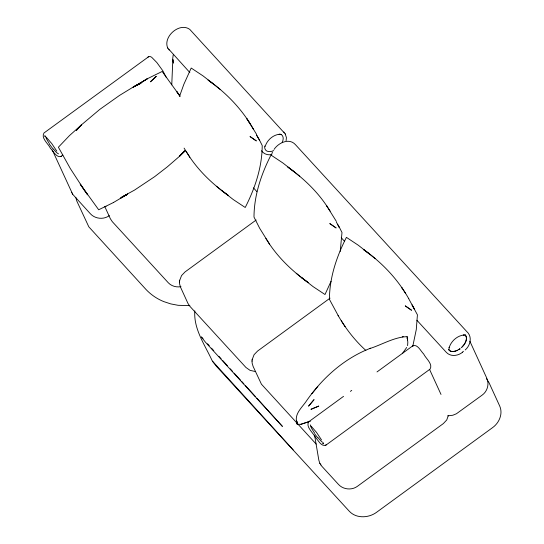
<?xml version="1.0" encoding="UTF-8"?>
<svg xmlns="http://www.w3.org/2000/svg" width="544" height="544" viewBox="0 0 544 544"><rect width="100%" height="100%" fill="white"/><g stroke="black" fill="none" stroke-linecap="round" stroke-linejoin="round"><path stroke-width="0.82" d="M171.761 84.837L172.836 59.534L172.992 61.336M448.977 349.561L449.201 347.283L449.133 347.698C451.105 341.163 457.116 335.709 463.984 334.975L463.536 335.009L465.664 335.267M255.279 371.518L250.05 370.355L245.936 367.458L189.849 306.279L187.952 303.396L180.567 287.266L179.602 283.975L179.527 281.69M179.642 280.541L181.54 275.59L185.042 271.932L256.156 220.021M316.186 444.094L261.433 384.193L253.096 366.384L252.13 363.1L252.056 360.808M252.171 359.666L254.068 354.708L257.57 351.057L330.052 298.139M179.486 282.071L179.676 280.187M252.015 361.189L252.212 359.305M194.813 310.848C193.467 329.093 204.952 344.923 212.187 360.76M286.103 140.658L286.423 137.612L285.192 133.797M340.218 251.45L341.999 232.54L339.198 226.95M271.368 155.298L272.422 152.136M407.592 345.658L407.83 342.169L407.136 336.648C394.148 337.069 381.983 344.699 369.702 348.595M173.216 54.883L172.679 58.766L173.42 63.097L173.291 62.696M448.426 415.351L446.726 419.982L443.34 423.592L357.435 486.295C351.832 490.464 343.291 489.641 338.572 484.514L321.83 466.242L319.811 463.236L318.845 460.244L314.697 435.832M179.52 96.363L183.858 84.293L191.202 68.041L203.082 75.922L214.316 84.694L208.053 80.043C226.481 93.024 242.502 109.636 253.524 129.377L246.609 118.34M412.787 346.256L416.282 329.562L417.425 314.82L408.503 298.316L408.741 298.697C397.712 278.956 381.698 262.344 363.27 249.363L369.526 254.014L358.292 245.235L346.419 237.361C336.62 256.591 329.528 277.569 329.419 299.35L338.341 315.853L338.11 315.472C345.535 328.447 354.783 340.401 365.874 350.458M265.159 146.513C267.063 140.209 272.864 134.946 279.494 134.239L279.099 134.259L281.166 134.511M323.367 442.891L323.122 443.877L323.048 443L323.129 443.435M331.044 281.343L324.999 294.522L313.126 286.647L301.893 277.875L308.149 282.52C293.189 271.803 279.507 259.012 269.226 243.658M402.302 353.668L406.688 347.46M370.648 348.18C344.434 358.272 322.891 377.556 306.877 400.323C302.518 407.191 293.937 413.705 296.874 422.763L296.548 420.519L297.112 424.157L298.5 424.34L300.961 424.272L310.019 421.301L300.961 424.272M312.582 392.87L311.93 393.672L317.825 386.464M274.081 149.376C278.446 142.814 289.095 137.652 295.365 144.575L466.752 331.541C472.525 336.525 470.533 345.426 465.208 349.955M462.509 352.165L463.461 351.274M185.3 150.933L179.479 156.305L184.6 150.729L179.425 156.38L167.321 166.852L154.646 176.671L134.524 190.094L121.876 197.023L127.595 194.174L120.292 198.302L127.65 194.099L113.397 202.552M461.237 347.704L462.182 346.895A11.07 6.514 -42.5 0 0 465.004 334.846M166.07 77.098L162.806 70.747L156.835 62.526L151.667 57.256L150.28 56.562L148.75 56.651L43.996 132.967C40.759 138.094 48.314 143.732 50.313 148.118C53.394 151.334 57.78 160.235 62.873 155.108M343.55 396.352L308.734 421.77C305.504 426.897 313.052 432.534 315.058 436.92C318.077 439.736 321.266 447.494 326.244 444.91L430.018 369.158C433.248 364.031 425.694 358.394 423.694 354.015C420.675 351.193 417.486 343.434 412.508 346.018L377.006 371.933M350.377 391.374L351.744 390.374M109.324 215.635C103.72 219.803 95.18 218.98 90.46 213.853L72.712 194.317L52.312 150.062M147.349 78.744L140.318 83.096L147.349 78.744L162.16 71.475L180.193 96.417M458.694 349.534L459.959 348.758M459.993 348.772L457.592 350.214A11.07 6.514 -42.5 0 1 448.616 349.595A11.07 6.514 -42.5 0 0 457.606 350.234M462.584 352.206C457.946 356.055 450.405 357.02 446.141 352.152L416.908 320.26M147.444 78.696L133.198 87.149L140.556 82.946L133.246 87.067L141.093 83.178L133.3 86.992L119.469 95.458L99.79 109.398L81.423 124.862L76.248 130.519L81.369 124.943L69.53 135.551L58.398 147.213L70.346 168.586L84.109 189.754M147.764 57.215L148.75 56.651M60.513 156.672L61.506 156.108M412.508 346.018L413.494 345.454M325.258 445.475L326.244 444.91M83.667 189.244L87.645 194.84L80.213 184.164L98.688 209.766L106.039 206.19M105.985 206.224L113.499 202.497M402.274 336.865L403.281 336.532M271.721 154.455C267.934 155.584 263.711 153.979 261.508 150.736M458.789 349.506L459.884 349.35M180.982 286.647C176.494 287.518 171.537 286.205 168.361 282.839L112.282 221.653L110.378 218.77L104.754 206.482M189.876 305.64L178.106 305.306L170.775 303.906L163.887 301.641C157.114 298.955 151.008 294.76 146.003 289.476L88.822 226.841L76.854 201.158L75.779 197.343M447.685 415.84L452.826 415.242L456.402 413.773L482.059 395.182C487.512 391.415 489.62 383.642 486.567 377.706L469.86 341.224M44.996 136.068L44.513 135.966L45.383 136.394M326.76 205.938C316.486 190.584 302.797 177.793 287.837 167.076L294.1 171.727L282.866 162.955L270.987 155.074C261.188 174.304 254.102 195.282 253.994 217.063L259.665 228.262L269.6 244.222M189.448 156.624C199.723 171.979 213.411 184.77 228.371 195.486L222.108 190.842L233.342 199.614L245.222 207.488C255.014 188.265 262.106 167.28 262.215 145.506L259.42 139.917M219.98 89.291L214.078 84.497M299.758 176.324L293.862 171.53M375.19 258.611L369.294 253.817M216.444 186.238L222.346 191.032M296.228 273.272L302.124 278.066M46.308 137.278L51.7 143.5L56.773 151.103M311.052 426.081L316.445 432.303L321.511 439.906M285.546 134.273L189.795 29.41C179.472 21.848 162.472 37.012 167.831 48.226M167.47 47.743L189.829 72.542M341.251 237.721L344.685 241.475M253.443 187.857L256.856 191.59M293.141 449.861L212.405 361.121L216.471 366.35L349.221 511.156C356.218 518.833 368.866 518.119 376.734 512.183L492.415 427.74C499.113 423.089 503.2 413.855 499.712 406.055L488.974 382.602L486.424 378.685M203.014 338.776L201.314 336.899L205.38 342.122L282.404 426.401L256.884 398.235M207.55 343.781L209.25 345.664M211.521 348.167L213.785 350.669M218.892 356.3L221.156 358.809M222.863 360.686L227.399 365.69M230.234 368.818L232.499 371.321M234.199 373.204L240.441 380.086M241.57 381.337L243.841 383.84M245.541 385.716L255.184 396.358M317.818 437.859L314.847 434.092M53.081 149.056L49.205 143.936M283.839 131.995L284.199 132.484M168.817 49.531L169.184 50.021M179.615 95.601L176.739 91.487L179.772 95.839M401.819 287.66L402.193 288.225M344.658 325.944L345.025 326.509M326.386 205.374L336.321 221.333M189.815 157.189L184.083 148.131M402.002 287.939L405.579 293.42M326.577 205.652L330.147 211.133M246.792 118.619L250.362 124.1M341.272 320.749L344.842 326.23M265.839 238.462L269.416 243.943M186.062 151.429L189.632 156.91M253.293 128.996L256.544 134.3M319.811 463.236L320.022 463.604M320.613 464.617L320.824 464.977M71.699 192.576L71.91 192.943M72.502 193.956L72.712 194.317M412.196 305.075L414.623 309.584L412.134 305.007M337.586 224.23L339.191 227.297L336.348 222.068M429.529 369.349L441.014 394.434M314.792 436.152L314.928 436.546M407.204 338.144L407.646 339.932L407.164 337.987M407.463 338.416L407.136 336.648M296.786 422.382L297.112 424.157M322.497 442.252A11.07 1.673 53.9 0 1 318.186 437.859M314.752 433.316A11.07 1.673 53.9 0 1 310.413 424.891M464.984 334.825A11.07 6.514 -42.5 0 1 462.162 346.875M280.18 134.096A11.07 6.514 -42.5 0 1 282.159 142.501M273.741 150.6A11.07 6.514 -42.5 0 1 264.738 145.996M58.555 153.857A11.07 1.673 53.9 0 1 53.434 149.063M49.205 143.351A11.07 1.673 53.9 0 1 45.662 136.095M259.447 140.08L256.571 135.034L259.447 140.08M256.238 140.862L250.111 136.605L256.238 140.862M336.022 227.895L329.888 223.638L336.022 227.895M411.454 310.175L405.321 305.925L411.454 310.175M313.963 399.731L308.652 406.042L313.963 399.731M156.203 76.405L150.491 81.777L156.203 76.405M318.723 406.11L311.066 409.265L318.723 406.11M297.242 423.463L296.602 420.872L297.242 423.463"/></g></svg>
